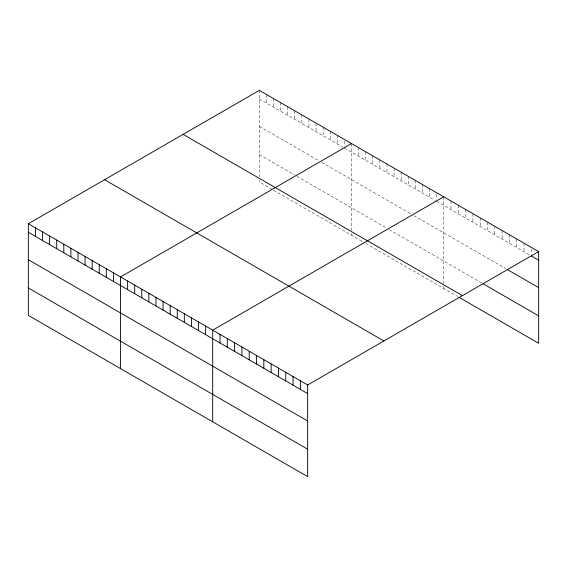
<?xml version="1.0" encoding="UTF-8"?>
<svg xmlns="http://www.w3.org/2000/svg" width="567" height="567" viewBox="0 0 567 567"><rect width="100%" height="100%" fill="white"/><g stroke="black" fill="none" stroke-linecap="round" stroke-linejoin="round"><path stroke-width="0.43" stroke-dasharray="2.83 2.13" d="M259.339 98.956L343.007 147.257M344.424 148.072L435.18 200.47M436.597 201.292L529.883 255.15M259.339 126.363L318.895 160.752M321.737 162.389L411.068 213.965M413.903 215.602L505.778 268.645M259.339 154.607L294.79 175.075M296.917 176.302L386.963 228.288M389.09 229.522L481.674 282.968M272.103 189.385L259.339 182.021L259.339 180.306M273.521 190.207L364.276 242.605M365.694 243.42L457.562 296.463M531.343 249.119L531.343 254.271M524.043 243.186L524.043 251.776M516.735 238.969L516.735 247.559M509.428 234.752L509.428 243.342M502.128 230.528L502.128 239.125M494.821 226.311L494.821 234.908M487.514 222.094L487.514 230.691M480.206 217.877L480.206 226.467M472.906 213.66L472.906 222.25M465.599 209.443L465.599 218.033M458.292 205.226L458.292 213.816M450.992 201.009L450.992 209.599M443.685 196.792L443.685 283.309M443.685 286.739L443.685 288.454M436.597 194.417L436.597 199.57M429.502 188.605L429.502 197.196M422.415 184.509L422.415 193.099M415.32 180.419L415.32 189.009M408.233 176.323L408.233 184.913M401.145 172.233L401.145 180.823M394.051 168.137L394.051 176.727M386.963 164.04L386.963 172.637M379.876 159.951L379.876 168.541M372.781 155.854L372.781 164.451M365.694 151.765L365.694 160.355M358.599 147.668L358.599 156.258M351.512 143.579L351.512 230.096M351.512 233.519L351.512 235.234M344.424 141.204L344.424 146.357M337.33 135.385L337.33 143.983M330.242 131.296L330.242 139.886M323.155 127.199L323.155 135.796M316.06 123.11L316.06 131.7M308.972 119.013L308.972 127.603M301.878 114.924L301.878 123.514M294.79 110.827L294.79 119.417M287.703 106.738L287.703 115.328M280.608 102.641L280.608 111.231M273.521 98.545L273.521 107.142M266.433 94.455L266.433 103.045M259.339 90.359L259.339 176.883"/><path stroke-width="0.85" d="M28.35 223.724L307.661 384.979L307.661 476.641L28.35 315.38L28.35 223.724L259.339 90.359L538.65 251.62L538.65 343.276L459.022 297.306M351.512 143.579L120.523 276.937L120.523 368.6M443.685 196.792L212.696 330.15L212.696 421.813M307.661 384.979L538.65 251.62M531.343 255.993L538.65 260.21M507.238 269.488L538.65 287.625M483.134 283.812L538.65 315.869M183.113 134.372L462.424 295.627M104.576 179.711L383.887 340.973M28.35 232.314L307.661 393.569M28.35 259.729L307.661 420.983M28.35 287.972L307.661 449.227M300.354 380.762L300.354 389.352M293.047 376.545L293.047 385.135M285.747 372.328L285.747 380.918M278.44 368.111L278.44 376.701M271.132 363.894L271.132 372.484M263.832 359.676L263.832 368.267M256.525 355.459L256.525 364.049M249.218 351.242L249.218 359.832M241.918 347.025L241.918 355.615M234.61 342.801L234.61 351.398M227.303 338.584L227.303 347.181M220.003 334.367L220.003 342.964M205.601 326.06L205.601 334.65M198.514 321.964L198.514 330.554M191.426 317.874L191.426 326.464M184.332 313.778L184.332 322.368M177.244 309.681L177.244 318.278M170.157 305.592L170.157 314.182M163.062 301.495L163.062 310.092M155.975 297.406L155.975 305.996M148.88 293.309L148.88 301.899M141.793 289.22L141.793 297.81M134.705 285.123L134.705 293.713M127.61 281.034L127.61 289.624M113.435 272.84L113.435 281.438M106.341 268.751L106.341 277.341M99.253 264.654L99.253 273.244M92.159 260.565L92.159 269.155M85.071 256.468L85.071 265.058M77.984 252.379L77.984 260.969M70.889 248.282L70.889 256.872M63.802 244.186L63.802 252.783M56.714 240.096L56.714 248.686M49.62 236L49.62 244.597M42.532 231.91L42.532 240.5M35.438 227.814L35.438 236.404"/></g></svg>
